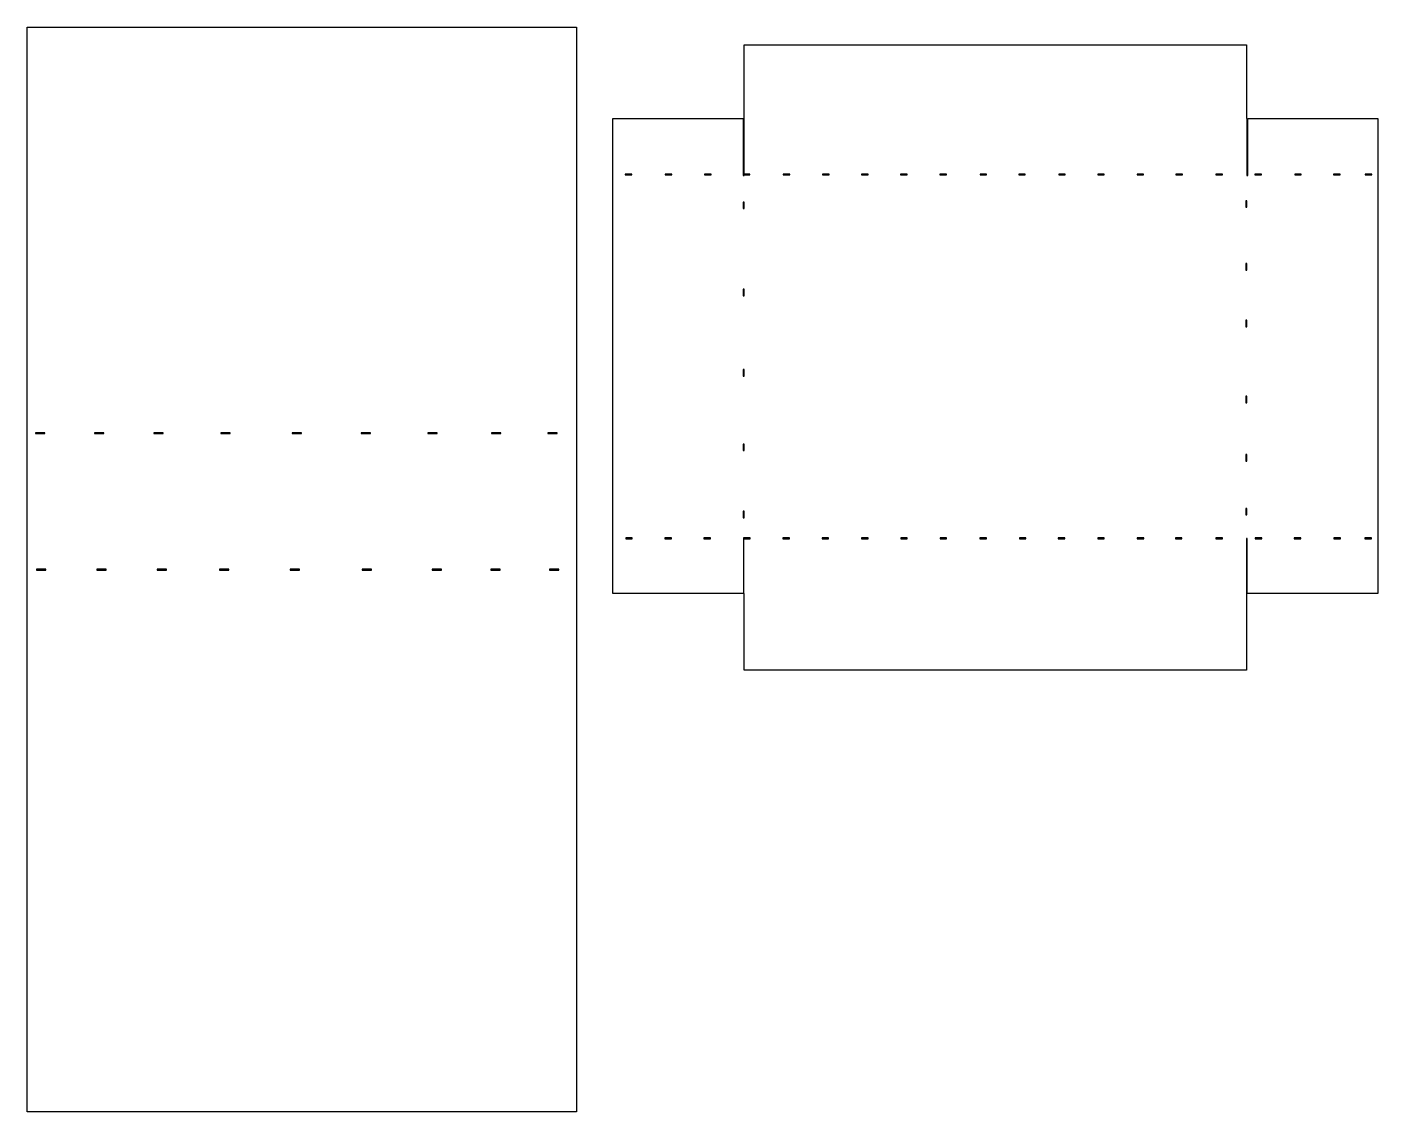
# Model space of a CAD drawing. Header units: centimetres. Extents: x -9.6 to 9.5, y -1.7 to 13.6.
import ezdxf

# ---------------------------------------------------------------- set-up
doc = ezdxf.new("R2010")
doc.units = ezdxf.units.CM
doc.header["$MEASUREMENT"] = 0
doc.layers.add('Layer 1', color=7, linetype='Continuous')

msp = doc.modelspace()

# ---------------------------------------------------------------- linework, layer by layer
at = {"layer": 'Layer 1'}
for points, knots in [([(-9.58757, 13.5744), (-9.58757, 13.5744), (-9.58757, -1.74498), (-9.58757, -1.74498), (-9.58757, -1.74498), (-9.58757, -1.74498), (-1.82867, -1.74498), (-1.82867, -1.74498), (-1.82867, -1.74498), (-1.82867, -1.74498), (-1.82867, 13.5744), (-1.82867, 13.5744), (-1.82867, 13.5744), (-1.82867, 13.5744), (-9.58757, 13.5744), (-9.58757, 13.5744)], [0, 0, 0, 0, 0.2, 0.2, 0.2, 0.2, 0.4, 0.4, 0.4, 0.4, 0.6, 0.6, 0.6, 0.6, 1, 1, 1, 1]), ([(0.53675, 13.32467), (0.53675, 13.32467), (0.53675, 12.33745), (0.53675, 12.33745), (0.53675, 12.33745), (0.53675, 12.33745), (0.53675, 12.28122), (0.53675, 12.28122), (0.53675, 12.28122), (0.53675, 12.28122), (0.53675, 11.49905), (0.53675, 11.49905), (0.53675, 11.49905), (0.53675, 11.49905), (0.61861, 11.49905), (0.61861, 11.49905), (0.61861, 11.49905), (0.61861, 11.49905), (0.61861, 11.48582), (0.61861, 11.48582), (0.61861, 11.48582), (0.61861, 11.48582), (0.53675, 11.48582), (0.53675, 11.48582), (0.53675, 11.48582), (0.53675, 11.48582), (0.53675, 11.4759), (0.53675, 11.4759), (0.53675, 11.4759), (0.53675, 11.4759), (0.52352, 11.4759), (0.52352, 11.4759), (0.52352, 11.4759), (0.52352, 11.4759), (0.52352, 12.28122), (0.52352, 12.28122), (0.52352, 12.28122), (0.52352, 12.28122), (-1.31533, 12.28122), (-1.31533, 12.28122), (-1.31533, 12.28122), (-1.31533, 12.28122), (-1.31533, 5.57569), (-1.31533, 5.57569), (-1.31533, 5.57569), (-1.31533, 5.57569), (0.52766, 5.57569), (0.52766, 5.57569), (0.52766, 5.57569), (0.52766, 5.57569), (0.52766, 6.35538), (0.52766, 6.35538), (0.52766, 6.35538), (0.52766, 6.35538), (0.53014, 6.35538), (0.53014, 6.35538), (0.53014, 6.35538), (0.53014, 6.35538), (0.53014, 6.36034), (0.53014, 6.36034), (0.53014, 6.36034), (0.53014, 6.36034), (0.62274, 6.36034), (0.62274, 6.36034), (0.62274, 6.36034), (0.62274, 6.36034), (0.62274, 6.34711), (0.62274, 6.34711), (0.62274, 6.34711), (0.62274, 6.34711), (0.53593, 6.34711), (0.53593, 6.34711), (0.53593, 6.34711), (0.53593, 6.34711), (0.53593, 5.57569), (0.53593, 5.57569), (0.53593, 5.57569), (0.53593, 5.57569), (0.53675, 5.57569), (0.53675, 5.57569), (0.53675, 5.57569), (0.53675, 5.57569), (0.53675, 4.4942), (0.53675, 4.4942), (0.53675, 4.4942), (0.53675, 4.4942), (7.63172, 4.4942), (7.63172, 4.4942), (7.63172, 4.4942), (7.63172, 4.4942), (7.63172, 5.52773), (7.63172, 5.52773), (7.63172, 5.52773), (7.63172, 5.52773), (7.63007, 5.52773), (7.63007, 5.52773), (7.63007, 5.52773), (7.63007, 5.52773), (7.63007, 6.3529), (7.63007, 6.3529), (7.63007, 6.3529), (7.63007, 6.3529), (7.63916, 6.3529), (7.63916, 6.3529), (7.63916, 6.3529), (7.63916, 6.3529), (7.63916, 5.57569), (7.63916, 5.57569), (7.63916, 5.57569), (7.63916, 5.57569), (9.48794, 5.57569), (9.48794, 5.57569), (9.48794, 5.57569), (9.48794, 5.57569), (9.48794, 12.28122), (9.48794, 12.28122), (9.48794, 12.28122), (9.48794, 12.28122), (7.64826, 12.28122), (7.64826, 12.28122), (7.64826, 12.28122), (7.64826, 12.28122), (7.64826, 11.47755), (7.64826, 11.47755), (7.64826, 11.47755), (7.64826, 11.47755), (7.63503, 11.47755), (7.63503, 11.47755), (7.63503, 11.47755), (7.63503, 11.47755), (7.63503, 12.28122), (7.63503, 12.28122), (7.63503, 12.28122), (7.63503, 12.28122), (7.63172, 12.28122), (7.63172, 12.28122), (7.63172, 12.28122), (7.63172, 12.28122), (7.63172, 13.32467), (7.63172, 13.32467), (7.63172, 13.32467), (7.63172, 13.32467), (0.53675, 13.32467), (0.53675, 13.32467)], [0, 0, 0, 0, 0.02702703, 0.02702703, 0.02702703, 0.02702703, 0.05405405, 0.05405405, 0.05405405, 0.05405405, 0.08108108, 0.08108108, 0.08108108, 0.08108108, 0.10810811, 0.10810811, 0.10810811, 0.10810811, 0.13513514, 0.13513514, 0.13513514, 0.13513514, 0.16216216, 0.16216216, 0.16216216, 0.16216216, 0.18918919, 0.18918919, 0.18918919, 0.18918919, 0.21621622, 0.21621622, 0.21621622, 0.21621622, 0.24324324, 0.24324324, 0.24324324, 0.24324324, 0.27027027, 0.27027027, 0.27027027, 0.27027027, 0.2972973, 0.2972973, 0.2972973, 0.2972973, 0.32432432, 0.32432432, 0.32432432, 0.32432432, 0.35135135, 0.35135135, 0.35135135, 0.35135135, 0.37837838, 0.37837838, 0.37837838, 0.37837838, 0.40540541, 0.40540541, 0.40540541, 0.40540541, 0.43243243, 0.43243243, 0.43243243, 0.43243243, 0.45945946, 0.45945946, 0.45945946, 0.45945946, 0.48648649, 0.48648649, 0.48648649, 0.48648649, 0.51351351, 0.51351351, 0.51351351, 0.51351351, 0.54054054, 0.54054054, 0.54054054, 0.54054054, 0.56756757, 0.56756757, 0.56756757, 0.56756757, 0.59459459, 0.59459459, 0.59459459, 0.59459459, 0.62162162, 0.62162162, 0.62162162, 0.62162162, 0.64864865, 0.64864865, 0.64864865, 0.64864865, 0.67567568, 0.67567568, 0.67567568, 0.67567568, 0.7027027, 0.7027027, 0.7027027, 0.7027027, 0.72972973, 0.72972973, 0.72972973, 0.72972973, 0.75675676, 0.75675676, 0.75675676, 0.75675676, 0.78378378, 0.78378378, 0.78378378, 0.78378378, 0.81081081, 0.81081081, 0.81081081, 0.81081081, 0.83783784, 0.83783784, 0.83783784, 0.83783784, 0.86486486, 0.86486486, 0.86486486, 0.86486486, 0.89189189, 0.89189189, 0.89189189, 0.89189189, 0.91891892, 0.91891892, 0.91891892, 0.91891892, 0.94594595, 0.94594595, 0.94594595, 0.94594595, 1, 1, 1, 1]), ([(-1.14087, 11.49905), (-1.14087, 11.49905), (-1.04827, 11.49905), (-1.04827, 11.49905), (-1.04827, 11.49905), (-1.04827, 11.49905), (-1.04827, 11.48582), (-1.04827, 11.48582), (-1.04827, 11.48582), (-1.04827, 11.48582), (-1.14087, 11.48582), (-1.14087, 11.48582), (-1.14087, 11.48582), (-1.14087, 11.48582), (-1.14087, 11.49905), (-1.14087, 11.49905)], [0, 0, 0, 0, 0.2, 0.2, 0.2, 0.2, 0.4, 0.4, 0.4, 0.4, 0.6, 0.6, 0.6, 0.6, 1, 1, 1, 1]), ([(-0.57698, 11.49905), (-0.57698, 11.49905), (-0.48437, 11.49905), (-0.48437, 11.49905), (-0.48437, 11.49905), (-0.48437, 11.49905), (-0.48437, 11.48582), (-0.48437, 11.48582), (-0.48437, 11.48582), (-0.48437, 11.48582), (-0.57698, 11.48582), (-0.57698, 11.48582), (-0.57698, 11.48582), (-0.57698, 11.48582), (-0.57698, 11.49905), (-0.57698, 11.49905)], [0, 0, 0, 0, 0.2, 0.2, 0.2, 0.2, 0.4, 0.4, 0.4, 0.4, 0.6, 0.6, 0.6, 0.6, 1, 1, 1, 1]), ([(-0.0197, 11.49905), (-0.0197, 11.49905), (0.07291, 11.49905), (0.07291, 11.49905), (0.07291, 11.49905), (0.07291, 11.49905), (0.07291, 11.48582), (0.07291, 11.48582), (0.07291, 11.48582), (0.07291, 11.48582), (-0.0197, 11.48582), (-0.0197, 11.48582), (-0.0197, 11.48582), (-0.0197, 11.48582), (-0.0197, 11.49905), (-0.0197, 11.49905)], [0, 0, 0, 0, 0.2, 0.2, 0.2, 0.2, 0.4, 0.4, 0.4, 0.4, 0.6, 0.6, 0.6, 0.6, 1, 1, 1, 1]), ([(1.09073, 11.49905), (1.09073, 11.49905), (1.18333, 11.49905), (1.18333, 11.49905), (1.18333, 11.49905), (1.18333, 11.49905), (1.18333, 11.48582), (1.18333, 11.48582), (1.18333, 11.48582), (1.18333, 11.48582), (1.09073, 11.48582), (1.09073, 11.48582), (1.09073, 11.48582), (1.09073, 11.48582), (1.09073, 11.49905), (1.09073, 11.49905)], [0, 0, 0, 0, 0.2, 0.2, 0.2, 0.2, 0.4, 0.4, 0.4, 0.4, 0.6, 0.6, 0.6, 0.6, 1, 1, 1, 1]), ([(1.64552, 11.49905), (1.64552, 11.49905), (1.73813, 11.49905), (1.73813, 11.49905), (1.73813, 11.49905), (1.73813, 11.49905), (1.73813, 11.48582), (1.73813, 11.48582), (1.73813, 11.48582), (1.73813, 11.48582), (1.64552, 11.48582), (1.64552, 11.48582), (1.64552, 11.48582), (1.64552, 11.48582), (1.64552, 11.49905), (1.64552, 11.49905)], [0, 0, 0, 0, 0.2, 0.2, 0.2, 0.2, 0.4, 0.4, 0.4, 0.4, 0.6, 0.6, 0.6, 0.6, 1, 1, 1, 1]), ([(2.19619, 11.49905), (2.19619, 11.49905), (2.28879, 11.49905), (2.28879, 11.49905), (2.28879, 11.49905), (2.28879, 11.49905), (2.28879, 11.48582), (2.28879, 11.48582), (2.28879, 11.48582), (2.28879, 11.48582), (2.19619, 11.48582), (2.19619, 11.48582), (2.19619, 11.48582), (2.19619, 11.48582), (2.19619, 11.49905), (2.19619, 11.49905)], [0, 0, 0, 0, 0.2, 0.2, 0.2, 0.2, 0.4, 0.4, 0.4, 0.4, 0.6, 0.6, 0.6, 0.6, 1, 1, 1, 1]), ([(2.74685, 11.49905), (2.74685, 11.49905), (2.83946, 11.49905), (2.83946, 11.49905), (2.83946, 11.49905), (2.83946, 11.49905), (2.83946, 11.48582), (2.83946, 11.48582), (2.83946, 11.48582), (2.83946, 11.48582), (2.74685, 11.48582), (2.74685, 11.48582), (2.74685, 11.48582), (2.74685, 11.48582), (2.74685, 11.49905), (2.74685, 11.49905)], [0, 0, 0, 0, 0.2, 0.2, 0.2, 0.2, 0.4, 0.4, 0.4, 0.4, 0.6, 0.6, 0.6, 0.6, 1, 1, 1, 1]), ([(3.30248, 11.49905), (3.30248, 11.49905), (3.39508, 11.49905), (3.39508, 11.49905), (3.39508, 11.49905), (3.39508, 11.49905), (3.39508, 11.48582), (3.39508, 11.48582), (3.39508, 11.48582), (3.39508, 11.48582), (3.30248, 11.48582), (3.30248, 11.48582), (3.30248, 11.48582), (3.30248, 11.48582), (3.30248, 11.49905), (3.30248, 11.49905)], [0, 0, 0, 0, 0.2, 0.2, 0.2, 0.2, 0.4, 0.4, 0.4, 0.4, 0.6, 0.6, 0.6, 0.6, 1, 1, 1, 1]), ([(3.86885, 11.49905), (3.86885, 11.49905), (3.96145, 11.49905), (3.96145, 11.49905), (3.96145, 11.49905), (3.96145, 11.49905), (3.96145, 11.48582), (3.96145, 11.48582), (3.96145, 11.48582), (3.96145, 11.48582), (3.86885, 11.48582), (3.86885, 11.48582), (3.86885, 11.48582), (3.86885, 11.48582), (3.86885, 11.49905), (3.86885, 11.49905)], [0, 0, 0, 0, 0.2, 0.2, 0.2, 0.2, 0.4, 0.4, 0.4, 0.4, 0.6, 0.6, 0.6, 0.6, 1, 1, 1, 1]), ([(4.41538, 11.49905), (4.41538, 11.49905), (4.50798, 11.49905), (4.50798, 11.49905), (4.50798, 11.49905), (4.50798, 11.49905), (4.50798, 11.48582), (4.50798, 11.48582), (4.50798, 11.48582), (4.50798, 11.48582), (4.41538, 11.48582), (4.41538, 11.48582), (4.41538, 11.48582), (4.41538, 11.48582), (4.41538, 11.49905), (4.41538, 11.49905)], [0, 0, 0, 0, 0.2, 0.2, 0.2, 0.2, 0.4, 0.4, 0.4, 0.4, 0.6, 0.6, 0.6, 0.6, 1, 1, 1, 1]), ([(4.97927, 11.49905), (4.97927, 11.49905), (5.07188, 11.49905), (5.07188, 11.49905), (5.07188, 11.49905), (5.07188, 11.49905), (5.07188, 11.48582), (5.07188, 11.48582), (5.07188, 11.48582), (5.07188, 11.48582), (4.97927, 11.48582), (4.97927, 11.48582), (4.97927, 11.48582), (4.97927, 11.48582), (4.97927, 11.49905), (4.97927, 11.49905)], [0, 0, 0, 0, 0.2, 0.2, 0.2, 0.2, 0.4, 0.4, 0.4, 0.4, 0.6, 0.6, 0.6, 0.6, 1, 1, 1, 1]), ([(5.52994, 11.49905), (5.52994, 11.49905), (5.62254, 11.49905), (5.62254, 11.49905), (5.62254, 11.49905), (5.62254, 11.49905), (5.62254, 11.48582), (5.62254, 11.48582), (5.62254, 11.48582), (5.62254, 11.48582), (5.52994, 11.48582), (5.52994, 11.48582), (5.52994, 11.48582), (5.52994, 11.48582), (5.52994, 11.49905), (5.52994, 11.49905)], [0, 0, 0, 0, 0.2, 0.2, 0.2, 0.2, 0.4, 0.4, 0.4, 0.4, 0.6, 0.6, 0.6, 0.6, 1, 1, 1, 1]), ([(6.08556, 11.49905), (6.08556, 11.49905), (6.17817, 11.49905), (6.17817, 11.49905), (6.17817, 11.49905), (6.17817, 11.49905), (6.17817, 11.48582), (6.17817, 11.48582), (6.17817, 11.48582), (6.17817, 11.48582), (6.08556, 11.48582), (6.08556, 11.48582), (6.08556, 11.48582), (6.08556, 11.48582), (6.08556, 11.49905), (6.08556, 11.49905)], [0, 0, 0, 0, 0.2, 0.2, 0.2, 0.2, 0.4, 0.4, 0.4, 0.4, 0.6, 0.6, 0.6, 0.6, 1, 1, 1, 1]), ([(6.63375, 11.49905), (6.63375, 11.49905), (6.72635, 11.49905), (6.72635, 11.49905), (6.72635, 11.49905), (6.72635, 11.49905), (6.72635, 11.48582), (6.72635, 11.48582), (6.72635, 11.48582), (6.72635, 11.48582), (6.63375, 11.48582), (6.63375, 11.48582), (6.63375, 11.48582), (6.63375, 11.48582), (6.63375, 11.49905), (6.63375, 11.49905)], [0, 0, 0, 0, 0.2, 0.2, 0.2, 0.2, 0.4, 0.4, 0.4, 0.4, 0.6, 0.6, 0.6, 0.6, 1, 1, 1, 1]), ([(7.20012, 11.49905), (7.20012, 11.49905), (7.29272, 11.49905), (7.29272, 11.49905), (7.29272, 11.49905), (7.29272, 11.49905), (7.29272, 11.48582), (7.29272, 11.48582), (7.29272, 11.48582), (7.29272, 11.48582), (7.20012, 11.48582), (7.20012, 11.48582), (7.20012, 11.48582), (7.20012, 11.48582), (7.20012, 11.49905), (7.20012, 11.49905)], [0, 0, 0, 0, 0.2, 0.2, 0.2, 0.2, 0.4, 0.4, 0.4, 0.4, 0.6, 0.6, 0.6, 0.6, 1, 1, 1, 1]), ([(7.75078, 11.49905), (7.75078, 11.49905), (7.84339, 11.49905), (7.84339, 11.49905), (7.84339, 11.49905), (7.84339, 11.49905), (7.84339, 11.48582), (7.84339, 11.48582), (7.84339, 11.48582), (7.84339, 11.48582), (7.75078, 11.48582), (7.75078, 11.48582), (7.75078, 11.48582), (7.75078, 11.48582), (7.75078, 11.49905), (7.75078, 11.49905)], [0, 0, 0, 0, 0.2, 0.2, 0.2, 0.2, 0.4, 0.4, 0.4, 0.4, 0.6, 0.6, 0.6, 0.6, 1, 1, 1, 1]), ([(8.31302, 11.49905), (8.31302, 11.49905), (8.40563, 11.49905), (8.40563, 11.49905), (8.40563, 11.49905), (8.40563, 11.49905), (8.40563, 11.48582), (8.40563, 11.48582), (8.40563, 11.48582), (8.40563, 11.48582), (8.31302, 11.48582), (8.31302, 11.48582), (8.31302, 11.48582), (8.31302, 11.48582), (8.31302, 11.49905), (8.31302, 11.49905)], [0, 0, 0, 0, 0.2, 0.2, 0.2, 0.2, 0.4, 0.4, 0.4, 0.4, 0.6, 0.6, 0.6, 0.6, 1, 1, 1, 1]), ([(8.86121, 11.49905), (8.86121, 11.49905), (8.95381, 11.49905), (8.95381, 11.49905), (8.95381, 11.49905), (8.95381, 11.49905), (8.95381, 11.48582), (8.95381, 11.48582), (8.95381, 11.48582), (8.95381, 11.48582), (8.86121, 11.48582), (8.86121, 11.48582), (8.86121, 11.48582), (8.86121, 11.48582), (8.86121, 11.49905), (8.86121, 11.49905)], [0, 0, 0, 0, 0.2, 0.2, 0.2, 0.2, 0.4, 0.4, 0.4, 0.4, 0.6, 0.6, 0.6, 0.6, 1, 1, 1, 1]), ([(9.30769, 11.49905), (9.30769, 11.49905), (9.4003, 11.49905), (9.4003, 11.49905), (9.4003, 11.49905), (9.4003, 11.49905), (9.4003, 11.48582), (9.4003, 11.48582), (9.4003, 11.48582), (9.4003, 11.48582), (9.30769, 11.48582), (9.30769, 11.48582), (9.30769, 11.48582), (9.30769, 11.48582), (9.30769, 11.49905), (9.30769, 11.49905)], [0, 0, 0, 0, 0.2, 0.2, 0.2, 0.2, 0.4, 0.4, 0.4, 0.4, 0.6, 0.6, 0.6, 0.6, 1, 1, 1, 1]), ([(0.52518, 11.103), (0.52518, 11.103), (0.53841, 11.103), (0.53841, 11.103), (0.53841, 11.103), (0.53841, 11.103), (0.53841, 11.01039), (0.53841, 11.01039), (0.53841, 11.01039), (0.53841, 11.01039), (0.52518, 11.01039), (0.52518, 11.01039), (0.52518, 11.01039), (0.52518, 11.01039), (0.52518, 11.103), (0.52518, 11.103)], [0, 0, 0, 0, 0.2, 0.2, 0.2, 0.2, 0.4, 0.4, 0.4, 0.4, 0.6, 0.6, 0.6, 0.6, 1, 1, 1, 1]), ([(7.62097, 11.12119), (7.62097, 11.12119), (7.6342, 11.12119), (7.6342, 11.12119), (7.6342, 11.12119), (7.6342, 11.12119), (7.6342, 11.02858), (7.6342, 11.02858), (7.6342, 11.02858), (7.6342, 11.02858), (7.62097, 11.02858), (7.62097, 11.02858), (7.62097, 11.02858), (7.62097, 11.02858), (7.62097, 11.12119), (7.62097, 11.12119)], [0, 0, 0, 0, 0.2, 0.2, 0.2, 0.2, 0.4, 0.4, 0.4, 0.4, 0.6, 0.6, 0.6, 0.6, 1, 1, 1, 1]), ([(7.62097, 10.23401), (7.62097, 10.23401), (7.6342, 10.23401), (7.6342, 10.23401), (7.6342, 10.23401), (7.6342, 10.23401), (7.6342, 10.1414), (7.6342, 10.1414), (7.6342, 10.1414), (7.6342, 10.1414), (7.62097, 10.1414), (7.62097, 10.1414), (7.62097, 10.1414), (7.62097, 10.1414), (7.62097, 10.23401), (7.62097, 10.23401)], [0, 0, 0, 0, 0.2, 0.2, 0.2, 0.2, 0.4, 0.4, 0.4, 0.4, 0.6, 0.6, 0.6, 0.6, 1, 1, 1, 1]), ([(0.52518, 9.87186), (0.52518, 9.87186), (0.53841, 9.87186), (0.53841, 9.87186), (0.53841, 9.87186), (0.53841, 9.87186), (0.53841, 9.77926), (0.53841, 9.77926), (0.53841, 9.77926), (0.53841, 9.77926), (0.52518, 9.77926), (0.52518, 9.77926), (0.52518, 9.77926), (0.52518, 9.77926), (0.52518, 9.87186), (0.52518, 9.87186)], [0, 0, 0, 0, 0.2, 0.2, 0.2, 0.2, 0.4, 0.4, 0.4, 0.4, 0.6, 0.6, 0.6, 0.6, 1, 1, 1, 1]), ([(7.62097, 9.43447), (7.62097, 9.43447), (7.6342, 9.43447), (7.6342, 9.43447), (7.6342, 9.43447), (7.6342, 9.43447), (7.6342, 9.34187), (7.6342, 9.34187), (7.6342, 9.34187), (7.6342, 9.34187), (7.62097, 9.34187), (7.62097, 9.34187), (7.62097, 9.34187), (7.62097, 9.34187), (7.62097, 9.43447), (7.62097, 9.43447)], [0, 0, 0, 0, 0.2, 0.2, 0.2, 0.2, 0.4, 0.4, 0.4, 0.4, 0.6, 0.6, 0.6, 0.6, 1, 1, 1, 1]), ([(0.52518, 8.73829), (0.52518, 8.73829), (0.53841, 8.73829), (0.53841, 8.73829), (0.53841, 8.73829), (0.53841, 8.73829), (0.53841, 8.64568), (0.53841, 8.64568), (0.53841, 8.64568), (0.53841, 8.64568), (0.52518, 8.64568), (0.52518, 8.64568), (0.52518, 8.64568), (0.52518, 8.64568), (0.52518, 8.73829), (0.52518, 8.73829)], [0, 0, 0, 0, 0.2, 0.2, 0.2, 0.2, 0.4, 0.4, 0.4, 0.4, 0.6, 0.6, 0.6, 0.6, 1, 1, 1, 1]), ([(7.62097, 8.36291), (7.62097, 8.36291), (7.6342, 8.36291), (7.6342, 8.36291), (7.6342, 8.36291), (7.6342, 8.36291), (7.6342, 8.2703), (7.6342, 8.2703), (7.6342, 8.2703), (7.6342, 8.2703), (7.62097, 8.2703), (7.62097, 8.2703), (7.62097, 8.2703), (7.62097, 8.2703), (7.62097, 8.36291), (7.62097, 8.36291)], [0, 0, 0, 0, 0.2, 0.2, 0.2, 0.2, 0.4, 0.4, 0.4, 0.4, 0.6, 0.6, 0.6, 0.6, 1, 1, 1, 1]), ([(-9.46686, 7.84617), (-9.46686, 7.84617), (-9.33457, 7.84617), (-9.33457, 7.84617), (-9.33457, 7.84617), (-9.33457, 7.84617), (-9.33457, 7.83294), (-9.33457, 7.83294), (-9.33457, 7.83294), (-9.33457, 7.83294), (-9.46686, 7.83294), (-9.46686, 7.83294), (-9.46686, 7.83294), (-9.46686, 7.83294), (-9.46686, 7.84617), (-9.46686, 7.84617)], [0, 0, 0, 0, 0.2, 0.2, 0.2, 0.2, 0.4, 0.4, 0.4, 0.4, 0.6, 0.6, 0.6, 0.6, 1, 1, 1, 1]), ([(-8.6359, 7.84617), (-8.6359, 7.84617), (-8.50361, 7.84617), (-8.50361, 7.84617), (-8.50361, 7.84617), (-8.50361, 7.84617), (-8.50361, 7.83294), (-8.50361, 7.83294), (-8.50361, 7.83294), (-8.50361, 7.83294), (-8.6359, 7.83294), (-8.6359, 7.83294), (-8.6359, 7.83294), (-8.6359, 7.83294), (-8.6359, 7.84617), (-8.6359, 7.84617)], [0, 0, 0, 0, 0.2, 0.2, 0.2, 0.2, 0.4, 0.4, 0.4, 0.4, 0.6, 0.6, 0.6, 0.6, 1, 1, 1, 1]), ([(-7.79667, 7.84617), (-7.79667, 7.84617), (-7.66438, 7.84617), (-7.66438, 7.84617), (-7.66438, 7.84617), (-7.66438, 7.84617), (-7.66438, 7.83294), (-7.66438, 7.83294), (-7.66438, 7.83294), (-7.66438, 7.83294), (-7.79667, 7.83294), (-7.79667, 7.83294), (-7.79667, 7.83294), (-7.79667, 7.83294), (-7.79667, 7.84617), (-7.79667, 7.84617)], [0, 0, 0, 0, 0.2, 0.2, 0.2, 0.2, 0.4, 0.4, 0.4, 0.4, 0.6, 0.6, 0.6, 0.6, 1, 1, 1, 1]), ([(-6.85244, 7.84617), (-6.85244, 7.84617), (-6.72015, 7.84617), (-6.72015, 7.84617), (-6.72015, 7.84617), (-6.72015, 7.84617), (-6.72015, 7.83294), (-6.72015, 7.83294), (-6.72015, 7.83294), (-6.72015, 7.83294), (-6.85244, 7.83294), (-6.85244, 7.83294), (-6.85244, 7.83294), (-6.85244, 7.83294), (-6.85244, 7.84617), (-6.85244, 7.84617)], [0, 0, 0, 0, 0.2, 0.2, 0.2, 0.2, 0.4, 0.4, 0.4, 0.4, 0.6, 0.6, 0.6, 0.6, 1, 1, 1, 1]), ([(-5.84537, 7.84617), (-5.84537, 7.84617), (-5.71308, 7.84617), (-5.71308, 7.84617), (-5.71308, 7.84617), (-5.71308, 7.84617), (-5.71308, 7.83294), (-5.71308, 7.83294), (-5.71308, 7.83294), (-5.71308, 7.83294), (-5.84537, 7.83294), (-5.84537, 7.83294), (-5.84537, 7.83294), (-5.84537, 7.83294), (-5.84537, 7.84617), (-5.84537, 7.84617)], [0, 0, 0, 0, 0.2, 0.2, 0.2, 0.2, 0.4, 0.4, 0.4, 0.4, 0.6, 0.6, 0.6, 0.6, 1, 1, 1, 1]), ([(-4.86889, 7.84617), (-4.86889, 7.84617), (-4.7366, 7.84617), (-4.7366, 7.84617), (-4.7366, 7.84617), (-4.7366, 7.84617), (-4.7366, 7.83294), (-4.7366, 7.83294), (-4.7366, 7.83294), (-4.7366, 7.83294), (-4.86889, 7.83294), (-4.86889, 7.83294), (-4.86889, 7.83294), (-4.86889, 7.83294), (-4.86889, 7.84617), (-4.86889, 7.84617)], [0, 0, 0, 0, 0.2, 0.2, 0.2, 0.2, 0.4, 0.4, 0.4, 0.4, 0.6, 0.6, 0.6, 0.6, 1, 1, 1, 1]), ([(-3.92632, 7.84617), (-3.92632, 7.84617), (-3.79402, 7.84617), (-3.79402, 7.84617), (-3.79402, 7.84617), (-3.79402, 7.84617), (-3.79402, 7.83294), (-3.79402, 7.83294), (-3.79402, 7.83294), (-3.79402, 7.83294), (-3.92632, 7.83294), (-3.92632, 7.83294), (-3.92632, 7.83294), (-3.92632, 7.83294), (-3.92632, 7.84617), (-3.92632, 7.84617)], [0, 0, 0, 0, 0.2, 0.2, 0.2, 0.2, 0.4, 0.4, 0.4, 0.4, 0.6, 0.6, 0.6, 0.6, 1, 1, 1, 1]), ([(-3.03004, 7.84617), (-3.03004, 7.84617), (-2.89775, 7.84617), (-2.89775, 7.84617), (-2.89775, 7.84617), (-2.89775, 7.84617), (-2.89775, 7.83294), (-2.89775, 7.83294), (-2.89775, 7.83294), (-2.89775, 7.83294), (-3.03004, 7.83294), (-3.03004, 7.83294), (-3.03004, 7.83294), (-3.03004, 7.83294), (-3.03004, 7.84617), (-3.03004, 7.84617)], [0, 0, 0, 0, 0.2, 0.2, 0.2, 0.2, 0.4, 0.4, 0.4, 0.4, 0.6, 0.6, 0.6, 0.6, 1, 1, 1, 1]), ([(-2.23381, 7.84617), (-2.23381, 7.84617), (-2.10152, 7.84617), (-2.10152, 7.84617), (-2.10152, 7.84617), (-2.10152, 7.84617), (-2.10152, 7.83294), (-2.10152, 7.83294), (-2.10152, 7.83294), (-2.10152, 7.83294), (-2.23381, 7.83294), (-2.23381, 7.83294), (-2.23381, 7.83294), (-2.23381, 7.83294), (-2.23381, 7.84617), (-2.23381, 7.84617)], [0, 0, 0, 0, 0.2, 0.2, 0.2, 0.2, 0.4, 0.4, 0.4, 0.4, 0.6, 0.6, 0.6, 0.6, 1, 1, 1, 1]), ([(0.52518, 7.68574), (0.52518, 7.68574), (0.53841, 7.68574), (0.53841, 7.68574), (0.53841, 7.68574), (0.53841, 7.68574), (0.53841, 7.59314), (0.53841, 7.59314), (0.53841, 7.59314), (0.53841, 7.59314), (0.52518, 7.59314), (0.52518, 7.59314), (0.52518, 7.59314), (0.52518, 7.59314), (0.52518, 7.68574), (0.52518, 7.68574)], [0, 0, 0, 0, 0.2, 0.2, 0.2, 0.2, 0.4, 0.4, 0.4, 0.4, 0.6, 0.6, 0.6, 0.6, 1, 1, 1, 1]), ([(7.62097, 7.53774), (7.62097, 7.53774), (7.6342, 7.53774), (7.6342, 7.53774), (7.6342, 7.53774), (7.6342, 7.53774), (7.6342, 7.44513), (7.6342, 7.44513), (7.6342, 7.44513), (7.6342, 7.44513), (7.62097, 7.44513), (7.62097, 7.44513), (7.62097, 7.44513), (7.62097, 7.44513), (7.62097, 7.53774), (7.62097, 7.53774)], [0, 0, 0, 0, 0.2, 0.2, 0.2, 0.2, 0.4, 0.4, 0.4, 0.4, 0.6, 0.6, 0.6, 0.6, 1, 1, 1, 1]), ([(0.52518, 6.73737), (0.52518, 6.73737), (0.53841, 6.73737), (0.53841, 6.73737), (0.53841, 6.73737), (0.53841, 6.73737), (0.53841, 6.64477), (0.53841, 6.64477), (0.53841, 6.64477), (0.53841, 6.64477), (0.52518, 6.64477), (0.52518, 6.64477), (0.52518, 6.64477), (0.52518, 6.64477), (0.52518, 6.73737), (0.52518, 6.73737)], [0, 0, 0, 0, 0.2, 0.2, 0.2, 0.2, 0.4, 0.4, 0.4, 0.4, 0.6, 0.6, 0.6, 0.6, 1, 1, 1, 1]), ([(7.62097, 6.77789), (7.62097, 6.77789), (7.6342, 6.77789), (7.6342, 6.77789), (7.6342, 6.77789), (7.6342, 6.77789), (7.6342, 6.68528), (7.6342, 6.68528), (7.6342, 6.68528), (7.6342, 6.68528), (7.62097, 6.68528), (7.62097, 6.68528), (7.62097, 6.68528), (7.62097, 6.68528), (7.62097, 6.77789), (7.62097, 6.77789)], [0, 0, 0, 0, 0.2, 0.2, 0.2, 0.2, 0.4, 0.4, 0.4, 0.4, 0.6, 0.6, 0.6, 0.6, 1, 1, 1, 1]), ([(-1.13343, 6.36034), (-1.13343, 6.36034), (-1.04082, 6.36034), (-1.04082, 6.36034), (-1.04082, 6.36034), (-1.04082, 6.36034), (-1.04082, 6.34711), (-1.04082, 6.34711), (-1.04082, 6.34711), (-1.04082, 6.34711), (-1.13343, 6.34711), (-1.13343, 6.34711), (-1.13343, 6.34711), (-1.13343, 6.34711), (-1.13343, 6.36034), (-1.13343, 6.36034)], [0, 0, 0, 0, 0.2, 0.2, 0.2, 0.2, 0.4, 0.4, 0.4, 0.4, 0.6, 0.6, 0.6, 0.6, 1, 1, 1, 1]), ([(-0.57946, 6.36034), (-0.57946, 6.36034), (-0.48685, 6.36034), (-0.48685, 6.36034), (-0.48685, 6.36034), (-0.48685, 6.36034), (-0.48685, 6.34711), (-0.48685, 6.34711), (-0.48685, 6.34711), (-0.48685, 6.34711), (-0.57946, 6.34711), (-0.57946, 6.34711), (-0.57946, 6.34711), (-0.57946, 6.34711), (-0.57946, 6.36034), (-0.57946, 6.36034)], [0, 0, 0, 0, 0.2, 0.2, 0.2, 0.2, 0.4, 0.4, 0.4, 0.4, 0.6, 0.6, 0.6, 0.6, 1, 1, 1, 1]), ([(-0.03045, 6.36034), (-0.03045, 6.36034), (0.06216, 6.36034), (0.06216, 6.36034), (0.06216, 6.36034), (0.06216, 6.36034), (0.06216, 6.34711), (0.06216, 6.34711), (0.06216, 6.34711), (0.06216, 6.34711), (-0.03045, 6.34711), (-0.03045, 6.34711), (-0.03045, 6.34711), (-0.03045, 6.34711), (-0.03045, 6.36034), (-0.03045, 6.36034)], [0, 0, 0, 0, 0.2, 0.2, 0.2, 0.2, 0.4, 0.4, 0.4, 0.4, 0.6, 0.6, 0.6, 0.6, 1, 1, 1, 1]), ([(1.08494, 6.36034), (1.08494, 6.36034), (1.17754, 6.36034), (1.17754, 6.36034), (1.17754, 6.36034), (1.17754, 6.36034), (1.17754, 6.34711), (1.17754, 6.34711), (1.17754, 6.34711), (1.17754, 6.34711), (1.08494, 6.34711), (1.08494, 6.34711), (1.08494, 6.34711), (1.08494, 6.34711), (1.08494, 6.36034), (1.08494, 6.36034)], [0, 0, 0, 0, 0.2, 0.2, 0.2, 0.2, 0.4, 0.4, 0.4, 0.4, 0.6, 0.6, 0.6, 0.6, 1, 1, 1, 1]), ([(1.63808, 6.36034), (1.63808, 6.36034), (1.73069, 6.36034), (1.73069, 6.36034), (1.73069, 6.36034), (1.73069, 6.36034), (1.73069, 6.34711), (1.73069, 6.34711), (1.73069, 6.34711), (1.73069, 6.34711), (1.63808, 6.34711), (1.63808, 6.34711), (1.63808, 6.34711), (1.63808, 6.34711), (1.63808, 6.36034), (1.63808, 6.36034)], [0, 0, 0, 0, 0.2, 0.2, 0.2, 0.2, 0.4, 0.4, 0.4, 0.4, 0.6, 0.6, 0.6, 0.6, 1, 1, 1, 1]), ([(2.19619, 6.36034), (2.19619, 6.36034), (2.28879, 6.36034), (2.28879, 6.36034), (2.28879, 6.36034), (2.28879, 6.36034), (2.28879, 6.34711), (2.28879, 6.34711), (2.28879, 6.34711), (2.28879, 6.34711), (2.19619, 6.34711), (2.19619, 6.34711), (2.19619, 6.34711), (2.19619, 6.34711), (2.19619, 6.36034), (2.19619, 6.36034)], [0, 0, 0, 0, 0.2, 0.2, 0.2, 0.2, 0.4, 0.4, 0.4, 0.4, 0.6, 0.6, 0.6, 0.6, 1, 1, 1, 1]), ([(2.74933, 6.36034), (2.74933, 6.36034), (2.84194, 6.36034), (2.84194, 6.36034), (2.84194, 6.36034), (2.84194, 6.36034), (2.84194, 6.34711), (2.84194, 6.34711), (2.84194, 6.34711), (2.84194, 6.34711), (2.74933, 6.34711), (2.74933, 6.34711), (2.74933, 6.34711), (2.74933, 6.34711), (2.74933, 6.36034), (2.74933, 6.36034)], [0, 0, 0, 0, 0.2, 0.2, 0.2, 0.2, 0.4, 0.4, 0.4, 0.4, 0.6, 0.6, 0.6, 0.6, 1, 1, 1, 1]), ([(3.30413, 6.36034), (3.30413, 6.36034), (3.39673, 6.36034), (3.39673, 6.36034), (3.39673, 6.36034), (3.39673, 6.36034), (3.39673, 6.34711), (3.39673, 6.34711), (3.39673, 6.34711), (3.39673, 6.34711), (3.30413, 6.34711), (3.30413, 6.34711), (3.30413, 6.34711), (3.30413, 6.34711), (3.30413, 6.36034), (3.30413, 6.36034)], [0, 0, 0, 0, 0.2, 0.2, 0.2, 0.2, 0.4, 0.4, 0.4, 0.4, 0.6, 0.6, 0.6, 0.6, 1, 1, 1, 1]), ([(3.86637, 6.36034), (3.86637, 6.36034), (3.95897, 6.36034), (3.95897, 6.36034), (3.95897, 6.36034), (3.95897, 6.36034), (3.95897, 6.34711), (3.95897, 6.34711), (3.95897, 6.34711), (3.95897, 6.34711), (3.86637, 6.34711), (3.86637, 6.34711), (3.86637, 6.34711), (3.86637, 6.34711), (3.86637, 6.36034), (3.86637, 6.36034)], [0, 0, 0, 0, 0.2, 0.2, 0.2, 0.2, 0.4, 0.4, 0.4, 0.4, 0.6, 0.6, 0.6, 0.6, 1, 1, 1, 1]), ([(4.4253, 6.36034), (4.4253, 6.36034), (4.51791, 6.36034), (4.51791, 6.36034), (4.51791, 6.36034), (4.51791, 6.36034), (4.51791, 6.34711), (4.51791, 6.34711), (4.51791, 6.34711), (4.51791, 6.34711), (4.4253, 6.34711), (4.4253, 6.34711), (4.4253, 6.34711), (4.4253, 6.34711), (4.4253, 6.36034), (4.4253, 6.36034)], [0, 0, 0, 0, 0.2, 0.2, 0.2, 0.2, 0.4, 0.4, 0.4, 0.4, 0.6, 0.6, 0.6, 0.6, 1, 1, 1, 1]), ([(4.97183, 6.36034), (4.97183, 6.36034), (5.06444, 6.36034), (5.06444, 6.36034), (5.06444, 6.36034), (5.06444, 6.36034), (5.06444, 6.34711), (5.06444, 6.34711), (5.06444, 6.34711), (5.06444, 6.34711), (4.97183, 6.34711), (4.97183, 6.34711), (4.97183, 6.34711), (4.97183, 6.34711), (4.97183, 6.36034), (4.97183, 6.36034)], [0, 0, 0, 0, 0.2, 0.2, 0.2, 0.2, 0.4, 0.4, 0.4, 0.4, 0.6, 0.6, 0.6, 0.6, 1, 1, 1, 1]), ([(5.53076, 6.36034), (5.53076, 6.36034), (5.62337, 6.36034), (5.62337, 6.36034), (5.62337, 6.36034), (5.62337, 6.36034), (5.62337, 6.34711), (5.62337, 6.34711), (5.62337, 6.34711), (5.62337, 6.34711), (5.53076, 6.34711), (5.53076, 6.34711), (5.53076, 6.34711), (5.53076, 6.34711), (5.53076, 6.36034), (5.53076, 6.36034)], [0, 0, 0, 0, 0.2, 0.2, 0.2, 0.2, 0.4, 0.4, 0.4, 0.4, 0.6, 0.6, 0.6, 0.6, 1, 1, 1, 1]), ([(6.08722, 6.36034), (6.08722, 6.36034), (6.17982, 6.36034), (6.17982, 6.36034), (6.17982, 6.36034), (6.17982, 6.36034), (6.17982, 6.34711), (6.17982, 6.34711), (6.17982, 6.34711), (6.17982, 6.34711), (6.08722, 6.34711), (6.08722, 6.34711), (6.08722, 6.34711), (6.08722, 6.34711), (6.08722, 6.36034), (6.08722, 6.36034)], [0, 0, 0, 0, 0.2, 0.2, 0.2, 0.2, 0.4, 0.4, 0.4, 0.4, 0.6, 0.6, 0.6, 0.6, 1, 1, 1, 1]), ([(6.62796, 6.36034), (6.62796, 6.36034), (6.72056, 6.36034), (6.72056, 6.36034), (6.72056, 6.36034), (6.72056, 6.36034), (6.72056, 6.34711), (6.72056, 6.34711), (6.72056, 6.34711), (6.72056, 6.34711), (6.62796, 6.34711), (6.62796, 6.34711), (6.62796, 6.34711), (6.62796, 6.34711), (6.62796, 6.36034), (6.62796, 6.36034)], [0, 0, 0, 0, 0.2, 0.2, 0.2, 0.2, 0.4, 0.4, 0.4, 0.4, 0.6, 0.6, 0.6, 0.6, 1, 1, 1, 1]), ([(7.19847, 6.36034), (7.19847, 6.36034), (7.29107, 6.36034), (7.29107, 6.36034), (7.29107, 6.36034), (7.29107, 6.36034), (7.29107, 6.34711), (7.29107, 6.34711), (7.29107, 6.34711), (7.29107, 6.34711), (7.19847, 6.34711), (7.19847, 6.34711), (7.19847, 6.34711), (7.19847, 6.34711), (7.19847, 6.36034), (7.19847, 6.36034)], [0, 0, 0, 0, 0.2, 0.2, 0.2, 0.2, 0.4, 0.4, 0.4, 0.4, 0.6, 0.6, 0.6, 0.6, 1, 1, 1, 1]), ([(7.75492, 6.36034), (7.75492, 6.36034), (7.84752, 6.36034), (7.84752, 6.36034), (7.84752, 6.36034), (7.84752, 6.36034), (7.84752, 6.34711), (7.84752, 6.34711), (7.84752, 6.34711), (7.84752, 6.34711), (7.75492, 6.34711), (7.75492, 6.34711), (7.75492, 6.34711), (7.75492, 6.34711), (7.75492, 6.36034), (7.75492, 6.36034)], [0, 0, 0, 0, 0.2, 0.2, 0.2, 0.2, 0.4, 0.4, 0.4, 0.4, 0.6, 0.6, 0.6, 0.6, 1, 1, 1, 1]), ([(8.30641, 6.36034), (8.30641, 6.36034), (8.39901, 6.36034), (8.39901, 6.36034), (8.39901, 6.36034), (8.39901, 6.36034), (8.39901, 6.34711), (8.39901, 6.34711), (8.39901, 6.34711), (8.39901, 6.34711), (8.30641, 6.34711), (8.30641, 6.34711), (8.30641, 6.34711), (8.30641, 6.34711), (8.30641, 6.36034), (8.30641, 6.36034)], [0, 0, 0, 0, 0.2, 0.2, 0.2, 0.2, 0.4, 0.4, 0.4, 0.4, 0.6, 0.6, 0.6, 0.6, 1, 1, 1, 1]), ([(8.86534, 6.36034), (8.86534, 6.36034), (8.95795, 6.36034), (8.95795, 6.36034), (8.95795, 6.36034), (8.95795, 6.36034), (8.95795, 6.34711), (8.95795, 6.34711), (8.95795, 6.34711), (8.95795, 6.34711), (8.86534, 6.34711), (8.86534, 6.34711), (8.86534, 6.34711), (8.86534, 6.34711), (8.86534, 6.36034), (8.86534, 6.36034)], [0, 0, 0, 0, 0.2, 0.2, 0.2, 0.2, 0.4, 0.4, 0.4, 0.4, 0.6, 0.6, 0.6, 0.6, 1, 1, 1, 1]), ([(9.30273, 6.36034), (9.30273, 6.36034), (9.39533, 6.36034), (9.39533, 6.36034), (9.39533, 6.36034), (9.39533, 6.36034), (9.39533, 6.34711), (9.39533, 6.34711), (9.39533, 6.34711), (9.39533, 6.34711), (9.30273, 6.34711), (9.30273, 6.34711), (9.30273, 6.34711), (9.30273, 6.34711), (9.30273, 6.36034), (9.30273, 6.36034)], [0, 0, 0, 0, 0.2, 0.2, 0.2, 0.2, 0.4, 0.4, 0.4, 0.4, 0.6, 0.6, 0.6, 0.6, 1, 1, 1, 1]), ([(-9.45197, 5.91967), (-9.45197, 5.91967), (-9.31968, 5.91967), (-9.31968, 5.91967), (-9.31968, 5.91967), (-9.31968, 5.91967), (-9.31968, 5.90644), (-9.31968, 5.90644), (-9.31968, 5.90644), (-9.31968, 5.90644), (-9.45197, 5.90644), (-9.45197, 5.90644), (-9.45197, 5.90644), (-9.45197, 5.90644), (-9.45197, 5.91967), (-9.45197, 5.91967)], [0, 0, 0, 0, 0.2, 0.2, 0.2, 0.2, 0.4, 0.4, 0.4, 0.4, 0.6, 0.6, 0.6, 0.6, 1, 1, 1, 1]), ([(-8.602, 5.91967), (-8.602, 5.91967), (-8.46971, 5.91967), (-8.46971, 5.91967), (-8.46971, 5.91967), (-8.46971, 5.91967), (-8.46971, 5.90644), (-8.46971, 5.90644), (-8.46971, 5.90644), (-8.46971, 5.90644), (-8.602, 5.90644), (-8.602, 5.90644), (-8.602, 5.90644), (-8.602, 5.90644), (-8.602, 5.91967), (-8.602, 5.91967)], [0, 0, 0, 0, 0.2, 0.2, 0.2, 0.2, 0.4, 0.4, 0.4, 0.4, 0.6, 0.6, 0.6, 0.6, 1, 1, 1, 1]), ([(-7.7512, 5.91967), (-7.7512, 5.91967), (-7.61891, 5.91967), (-7.61891, 5.91967), (-7.61891, 5.91967), (-7.61891, 5.91967), (-7.61891, 5.90644), (-7.61891, 5.90644), (-7.61891, 5.90644), (-7.61891, 5.90644), (-7.7512, 5.90644), (-7.7512, 5.90644), (-7.7512, 5.90644), (-7.7512, 5.90644), (-7.7512, 5.91967), (-7.7512, 5.91967)], [0, 0, 0, 0, 0.2, 0.2, 0.2, 0.2, 0.4, 0.4, 0.4, 0.4, 0.6, 0.6, 0.6, 0.6, 1, 1, 1, 1]), ([(-6.86898, 5.91967), (-6.86898, 5.91967), (-6.73669, 5.91967), (-6.73669, 5.91967), (-6.73669, 5.91967), (-6.73669, 5.91967), (-6.73669, 5.90644), (-6.73669, 5.90644), (-6.73669, 5.90644), (-6.73669, 5.90644), (-6.86898, 5.90644), (-6.86898, 5.90644), (-6.86898, 5.90644), (-6.86898, 5.90644), (-6.86898, 5.91967), (-6.86898, 5.91967)], [0, 0, 0, 0, 0.2, 0.2, 0.2, 0.2, 0.4, 0.4, 0.4, 0.4, 0.6, 0.6, 0.6, 0.6, 1, 1, 1, 1]), ([(-5.87266, 5.91967), (-5.87266, 5.91967), (-5.74037, 5.91967), (-5.74037, 5.91967), (-5.74037, 5.91967), (-5.74037, 5.91967), (-5.74037, 5.90644), (-5.74037, 5.90644), (-5.74037, 5.90644), (-5.74037, 5.90644), (-5.87266, 5.90644), (-5.87266, 5.90644), (-5.87266, 5.90644), (-5.87266, 5.90644), (-5.87266, 5.91967), (-5.87266, 5.91967)], [0, 0, 0, 0, 0.2, 0.2, 0.2, 0.2, 0.4, 0.4, 0.4, 0.4, 0.6, 0.6, 0.6, 0.6, 1, 1, 1, 1]), ([(-4.85401, 5.91967), (-4.85401, 5.91967), (-4.72172, 5.91967), (-4.72172, 5.91967), (-4.72172, 5.91967), (-4.72172, 5.91967), (-4.72172, 5.90644), (-4.72172, 5.90644), (-4.72172, 5.90644), (-4.72172, 5.90644), (-4.85401, 5.90644), (-4.85401, 5.90644), (-4.85401, 5.90644), (-4.85401, 5.90644), (-4.85401, 5.91967), (-4.85401, 5.91967)], [0, 0, 0, 0, 0.2, 0.2, 0.2, 0.2, 0.4, 0.4, 0.4, 0.4, 0.6, 0.6, 0.6, 0.6, 1, 1, 1, 1]), ([(-3.86679, 5.91967), (-3.86679, 5.91967), (-3.73449, 5.91967), (-3.73449, 5.91967), (-3.73449, 5.91967), (-3.73449, 5.91967), (-3.73449, 5.90644), (-3.73449, 5.90644), (-3.73449, 5.90644), (-3.73449, 5.90644), (-3.86679, 5.90644), (-3.86679, 5.90644), (-3.86679, 5.90644), (-3.86679, 5.90644), (-3.86679, 5.91967), (-3.86679, 5.91967)], [0, 0, 0, 0, 0.2, 0.2, 0.2, 0.2, 0.4, 0.4, 0.4, 0.4, 0.6, 0.6, 0.6, 0.6, 1, 1, 1, 1]), ([(-3.03748, 5.91967), (-3.03748, 5.91967), (-2.90519, 5.91967), (-2.90519, 5.91967), (-2.90519, 5.91967), (-2.90519, 5.91967), (-2.90519, 5.90644), (-2.90519, 5.90644), (-2.90519, 5.90644), (-2.90519, 5.90644), (-3.03748, 5.90644), (-3.03748, 5.90644), (-3.03748, 5.90644), (-3.03748, 5.90644), (-3.03748, 5.91967), (-3.03748, 5.91967)], [0, 0, 0, 0, 0.2, 0.2, 0.2, 0.2, 0.4, 0.4, 0.4, 0.4, 0.6, 0.6, 0.6, 0.6, 1, 1, 1, 1]), ([(-2.209, 5.91967), (-2.209, 5.91967), (-2.07671, 5.91967), (-2.07671, 5.91967), (-2.07671, 5.91967), (-2.07671, 5.91967), (-2.07671, 5.90644), (-2.07671, 5.90644), (-2.07671, 5.90644), (-2.07671, 5.90644), (-2.209, 5.90644), (-2.209, 5.90644), (-2.209, 5.90644), (-2.209, 5.90644), (-2.209, 5.91967), (-2.209, 5.91967)], [0, 0, 0, 0, 0.2, 0.2, 0.2, 0.2, 0.4, 0.4, 0.4, 0.4, 0.6, 0.6, 0.6, 0.6, 1, 1, 1, 1])]:
    msp.add_open_spline(points, degree=3, knots=knots, dxfattribs=at)

doc.saveas('drawing.dxf')
